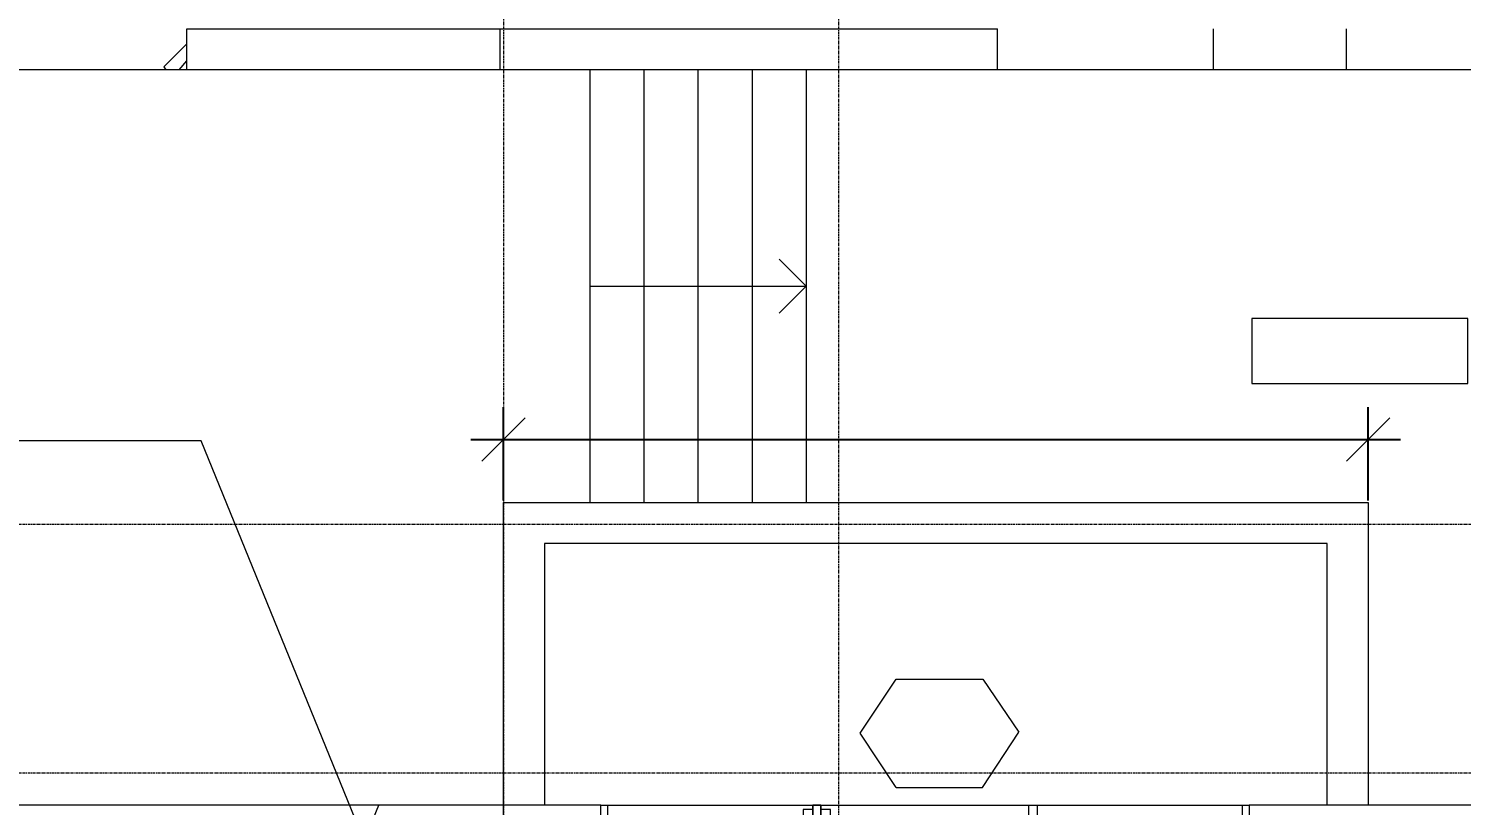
# Model space of a CAD drawing. Header units: millimetres. Extents: x -3370 to 37592, y -25802 to 13127.
# Drawn here: x 6388 to 13015, y 5308 to 8898 of the extents above; entities that cross this region are included whole.
import ezdxf

# ---------------------------------------------------------------- set-up
doc = ezdxf.new("R2010")
doc.units = ezdxf.units.MM
doc.linetypes.add('Dash - Tight', pattern=[4.5, 3, -1.5])
doc.linetypes.add('Grid Line', pattern=[22.225, 12.7, -3.175, 3.175, -3.175])
for name, color, linetype, lineweight in [('2 Hoop survey', 8, 'Continuous', 9), ('A-ANNO-DIMS', 211, 'Continuous', 9), ('A-ANNO-NOTE', 131, 'Continuous', 9), ('A-DETL', 90, 'Continuous', 9), ('A-GLAZ', 151, 'Continuous', 9), ('A-GLAZ-IDEN', 152, 'Continuous', 9), ('A-WALL', 113, 'Continuous', 18), ('C-BLDG-PADS', 91, 'Continuous', 9), ('G-ANNO-TEXT', 231, 'Continuous', 9), ('S-GRID', 1, 'Continuous', 9), ('S-STRS', 31, 'Continuous', 9), ('S-STRS-ANNO', 31, 'Continuous', 9), ('默认', 18, 'Continuous', 9)]:
    doc.layers.add(name, color=color, linetype=linetype, lineweight=lineweight)
doc.styles.add('Avenir_1', font='', dxfattribs={"width": 0.8, "height": 200})
doc.styles.get('Avenir_1').set_extended_font_data('Avenir')
doc.dimstyles.new('OJID-2_0mm_Diagonal_Tick', dxfattribs={"dimscale": 304.8, "dimtxt": 282.499429, "dimasz": 0.656168, "dimexe": 0.492126, "dimexo": 0.0625, "dimgap": 0.164042, "dimtad": 1, "dimdsep": 46, "dimtxsty": 'Avenir_1', "dimblk1": 'OBLIQUE', "dimblk2": 'OBLIQUE', "dimsah": 1, "dimcen": 0.09, "dimdle": 0.492126, "dimazin": 3, "dimtfac": 1, "dimtdec": 4, "dimtix": 1, "dimtmove": 0, "dimatfit": 3, "dimtvp": 1, "dimtolj": 1})

# ---------------------------------------------------------------- blocks, each defined once
blk = doc.blocks.new('CE fix 3 Pane with Sill _Adjustable_ - 3000_2400-2041138-Lower Ground Floor')
at = {"layer": 'A-GLAZ'}
for p, q in [((-1500, -135), (-1500, 135)), ((-1500, 135), (-1468.25, 135)), ((-1468.25, 135), (-1468.25, -135)), ((-519.05, 135), (-480.95, 135)), ((-519.05, -135), (-519.05, 135)), ((-480.95, 135), (-480.95, -135)), ((480.95, 135), (519.05, 135)), ((480.95, -135), (480.95, 135)), ((519.05, 135), (519.05, -135)), ((1468.25, 135), (1500, 135)), ((1468.25, -135), (1468.25, 135)), ((1500, 135), (1500, -135)), ((-1468.25, 0), (-519.05, 0)), ((-480.95, 0), (480.95, 0)), ((519.05, 0), (1468.25, 0)), ((-436.5, -71.5), (-563.5, -71.5)), ((436.5, -71.5), (436.5, -115.95)), ((563.5, -71.5), (436.5, -71.5)), ((436.5, -115.95), (480.95, -115.95)), ((480.95, -71.5), (480.95, -135)), ((519.05, -135), (519.05, -71.5)), ((519.05, -115.95), (563.5, -115.95)), ((563.5, -115.95), (563.5, -71.5)), ((-1468.25, -135), (-1500, -135)), ((-480.95, -135), (-519.05, -135)), ((519.05, -135), (480.95, -135)), ((480.95, -135), (519.05, -135)), ((1500, -135), (1468.25, -135))]:
    blk.add_line(p, q, dxfattribs=at)
blk = doc.blocks.new('2 Hoop survey-1260670-Lower Ground Floor')
at = {"layer": '默认', "color": 9}
blk.add_line((55513.6, 18897.3), (55549.1, 18937.9), dxfattribs=at)
at = {"layer": '默认', "color": 9, "flags": 128}
blk.add_lwpolyline([(55549.1, 19017), (55442.8, 18910.8), (55451.8, 18897.3)], dxfattribs=at)
blk = doc.blocks.new('Annotation - Tag Window- Number - Annotation - Tag Window- Number-118879-Lower Ground Floor')
at = {"layer": 'A-GLAZ-IDEN'}
for p, q in [((-2.993, 0.001), (-1.327, 2.501)), ((-1.327, 2.501), (2.682, 2.501)), ((2.682, 2.501), (4.34, 0.054)), ((-1.327, -2.499), (-2.993, 0.001)), ((2.665, -2.499), (4.34, 0.054)), ((-1.327, -2.499), (2.665, -2.499))]:
    blk.add_line(p, q, dxfattribs=at)
blk = doc.blocks.new('_Oblique')
at = {"color": 0, "linetype": 'ByBlock', "lineweight": -2}
blk.add_line((-0.5, -0.5), (0.5, 0.5), dxfattribs=at)
blk = doc.blocks.new('OJID - Material Marks - OJID - Material Marks-1690541-Lower Ground Floor')
at = {"layer": 'A-ANNO-NOTE'}
for p, q in [((10, 3), (0, 3)), ((0, 3), (0, 0)), ((10, 0), (10, 3)), ((0, 0), (10, 0))]:
    blk.add_line(p, q, dxfattribs=at)

msp = doc.modelspace()

# ---------------------------------------------------------------- linework, layer by layer
at = {"layer": 'A-DETL'}
for p, q in [((8584.04, 5308.364), (4134.04, 5308.364)), ((8584.04, -5291.636), (8584.04, 5308.364))]:
    msp.add_line(p, q, dxfattribs=at)
at = {"layer": 'A-WALL'}
for p, q in [((7119.04, 8708.364), (7119.04, 8898.364)), ((7119.04, 8898.364), (10869.04, 8898.364)), ((8569.04, 8708.364), (8569.04, 8898.364)), ((10869.04, 8708.364), (10869.04, 8898.364)), ((11869.04, 8708.364), (11869.04, 8898.364)), ((12484.04, 8708.364), (12484.04, 8898.364)), ((10869.04, 8708.364), (7119.04, 8708.364)), ((18364.04, 8708.364), (11869.04, 8708.364)), ((8584.04, 4943.364), (8584.04, 6708.364)), ((8584.04, 6708.364), (12584.04, 6708.364)), ((12584.04, 6708.364), (12584.04, 5308.364)), ((8774.04, 6518.364), (8774.04, 5308.364)), ((12394.04, 6518.364), (8774.04, 6518.364)), ((12394.04, 5308.364), (12394.04, 6518.364)), ((9034.04, 5308.364), (8584.04, 5308.364)), ((9065.79, 5308.364), (10014.99, 5308.364)), ((10053.09, 5308.364), (11014.99, 5308.364)), ((11053.09, 5308.364), (12002.29, 5308.364)), ((16744.04, 5308.364), (12034.04, 5308.364))]:
    msp.add_line(p, q, dxfattribs=at)
at = {"layer": 'C-BLDG-PADS'}
for p, q in [((7119.04, 8708.364), (5884.04, 8708.364)), ((9984.04, 8708.364), (9984.04, 6708.364)), ((11869.04, 8708.364), (10869.04, 8708.364))]:
    msp.add_line(p, q, dxfattribs=at)
at = {"layer": 'G-ANNO-TEXT', "color": 7}
for p, q in [((7185.447, 6992.473), (5674.944, 6992.473)), ((7939.716, 5146.444), (7185.447, 6992.473)), ((7939.716, 5146.444), (8008.15, 5309.437))]:
    msp.add_line(p, q, dxfattribs=at)
at = {"layer": 'S-GRID', "linetype": 'Grid Line'}
for p, q in [((8584.04, 11106.923), (8584.04, -9321.465)), ((10134.04, 11106.923), (10134.04, -9321.465)), ((-1062.147, 6608.364), (36838.524, 6608.364)), ((-1062.147, 5458.364), (36838.524, 5458.364))]:
    msp.add_line(p, q, dxfattribs=at)
at = {"layer": 'S-STRS'}
for p, q in [((8984.04, 8708.364), (8984.04, 6708.364)), ((9234.04, 8708.364), (9234.04, 6708.364)), ((9484.04, 8708.364), (9484.04, 6708.364)), ((9734.04, 8708.364), (9734.04, 6708.364)), ((9984.04, 8708.364), (9984.04, 6708.364))]:
    msp.add_line(p, q, dxfattribs=at)
at = {"layer": 'S-STRS', "linetype": 'Dash - Tight'}
for p, q in [((8984.04, 8708.364), (8984.04, 6708.364)), ((9234.04, 8708.364), (9234.04, 6708.364)), ((9484.04, 8708.364), (9484.04, 6708.364)), ((9734.04, 8708.364), (9734.04, 6708.364))]:
    msp.add_line(p, q, dxfattribs=at)
at = {"layer": 'S-STRS-ANNO'}
for p, q in [((9984.04, 7708.364), (9859.04, 7833.364)), ((8984.04, 7708.364), (9234.04, 7708.364)), ((9234.04, 7708.364), (9484.04, 7708.364)), ((9484.04, 7708.364), (9734.04, 7708.364)), ((9734.04, 7708.364), (9984.04, 7708.364)), ((9984.04, 7708.364), (9859.04, 7583.364))]:
    msp.add_line(p, q, dxfattribs=at)

# ---------------------------------------------------------------- block references
at = {"layer": '2 Hoop survey', "color": 9}
msp.add_blockref('2 Hoop survey-1260670-Lower Ground Floor', (-48430.024, -10188.937), dxfattribs=at)
at = {"layer": 'A-ANNO-NOTE', "xscale": 100, "yscale": 100, "zscale": 100}
msp.add_blockref('OJID - Material Marks - OJID - Material Marks-1690541-Lower Ground Floor', (12045.538, 7258.931), dxfattribs=at)
at = {"layer": 'A-GLAZ', "rotation": 180}
msp.add_blockref('CE fix 3 Pane with Sill _Adjustable_ - 3000_2400-2041138-Lower Ground Floor', (10534.04, 5173.364), dxfattribs=at)
at = {"layer": 'A-GLAZ-IDEN', "xscale": 99.99999999999993, "yscale": 99.99999999999993, "zscale": 99.99999999999993}
msp.add_blockref('Annotation - Tag Window- Number - Annotation - Tag Window- Number-118879-Lower Ground Floor', (10534.04, 5641.364), dxfattribs=at)

# ---------------------------------------------------------------- dimensions: what is measured, and where the dimension line sits
at = {"layer": 'A-ANNO-DIMS'}
msp.add_linear_dim(base=(12584.04, 6998.839), p1=(8584.04, 6698.839), p2=(12584.04, 6698.839), dimstyle='OJID-2_0mm_Diagonal_Tick', override={"dimfxl": 4000}, dxfattribs=at).render()

doc.saveas('drawing.dxf')
